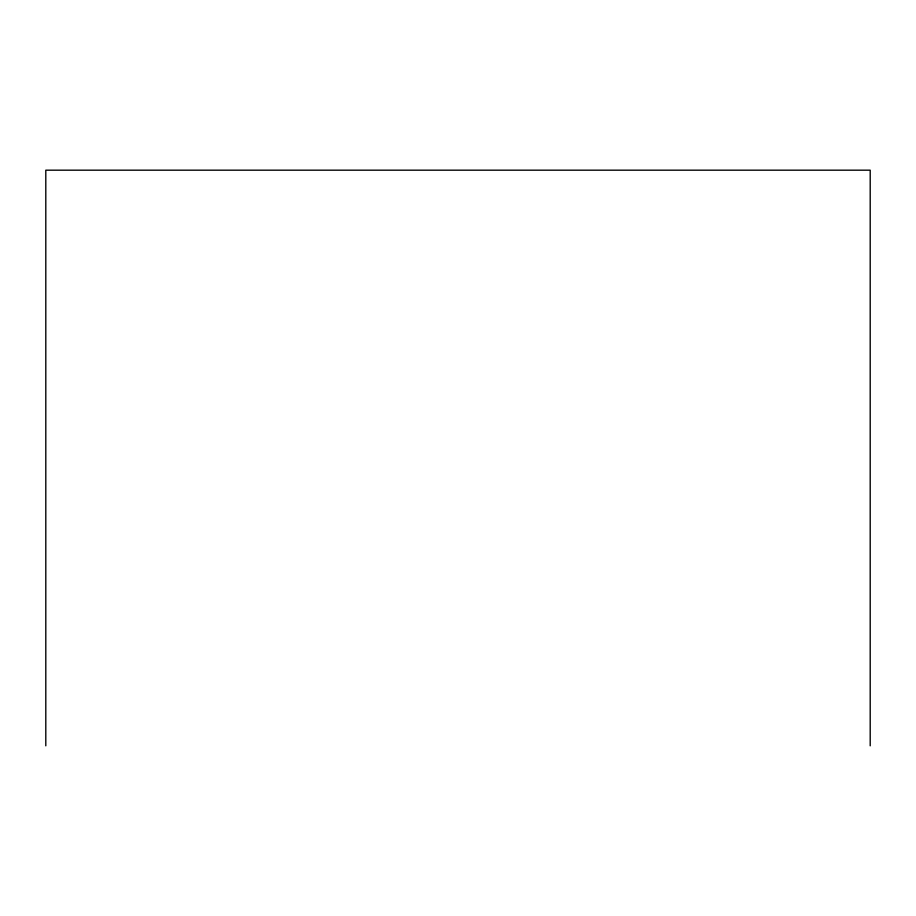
<?xml version="1.0" encoding="UTF-8"?>
<svg xmlns="http://www.w3.org/2000/svg" width="916" height="916" viewBox="0 0 916 916"><rect width="100%" height="100%" fill="white"/><g stroke="black" fill="none" stroke-linecap="round" stroke-linejoin="round"><path stroke-width="1.37" d="M870.2 745.819L870.2 170.181L45.8 170.181L45.8 745.819"/></g></svg>
